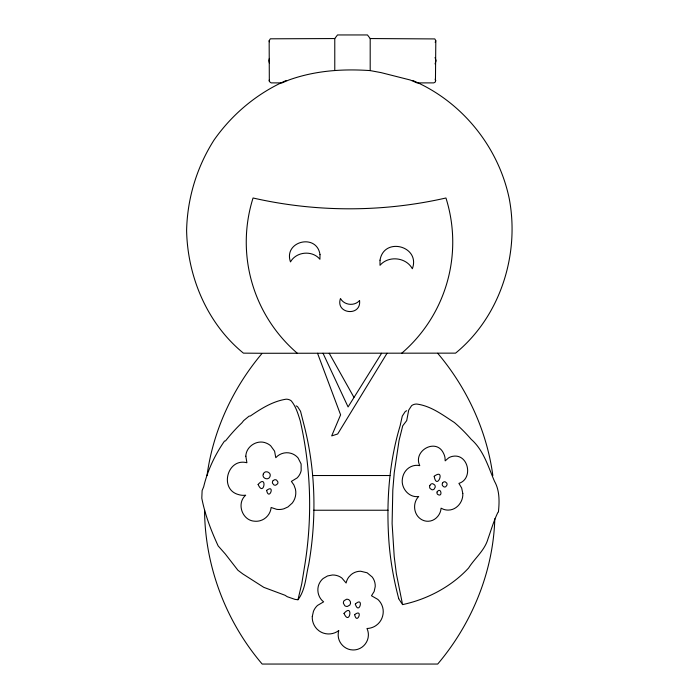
<?xml version="1.0" encoding="UTF-8"?>
<svg xmlns="http://www.w3.org/2000/svg" width="699" height="699" viewBox="0 0 699 699"><rect width="100%" height="100%" fill="white"/><g stroke="black" fill="none" stroke-linecap="round" stroke-linejoin="round"><path stroke-width="1.05" d="M370.19 70.599C342.702 68.703 315.24 70.573 289.063 79.931L282.003 82.901L271.151 82.884L269.325 81.538L269.159 40.76L270.321 38.812L334.777 38.55L337.512 34.95L367.456 34.95L370.19 38.55L370.19 70.599L381.042 72.609L410.269 80.009L416.997 82.901L433.817 82.884L435.442 81.914L435.809 40.76L434.83 38.926L370.19 38.55M269.159 80.691L269.421 79.651M435.809 40.76L435.162 42.324M494.813 518.737C493.223 571.887 471.93 623.604 437.696 664.05L262.177 664.05C225.838 621.472 204.947 566.251 204.554 510.235M297.966 599.751L301.767 583.726L304.467 567.125C312.54 518.675 311.204 468.513 300.177 420.623C298.071 413.991 295.843 406.302 291.221 400.815A11.359 9.174 -47.1 0 0 286.162 399.181C272.89 401.217 261.251 408.557 250.347 416.01L249.08 416.141L243.628 420.623L241.898 422.843A137.17 83.26 -68.5 0 0 225.515 440.92L224.519 441.043C215.012 454.734 207.507 470.532 203.68 486.801L202.125 490.549L201.801 498.177C204.956 514.639 211.098 530.593 218.149 545.902L225.314 554.01L237.913 570.253L242.763 573.905L263.803 587.352L285.035 595.268L287.219 596.701L295.048 599.393L297.966 599.751C305.559 589.799 305.821 576.36 308.696 564.574L308.713 564.512C316.726 518.649 315.738 470.96 304.231 425.787L300.535 411.257L297.634 406.783A11.359 9.174 -47.1 0 0 296.131 405.883M207.026 475.521C213.099 430.514 232.933 387.901 262.177 353.275L455.573 353.144C500.126 316.647 519.864 254.829 509.256 198.717C498.448 146.633 461.768 101.372 412.777 80.507M269.395 58.393L268.888 60.726L269.395 63.059M387.028 353.275L337.687 433.974L331.684 435.905L340.605 414.83L317.538 353.275M381.602 353.275L348.076 406.94L323.025 353.275M435.066 63.95L436.08 60.726L435.066 57.501M286.223 80.507C257.136 93.299 232.313 114.024 214.06 140.001C196.795 167.096 187.306 198.376 186.607 230.495C187.533 276.813 207.192 323.576 243.427 353.144L261.609 353.275M406.696 410.732A11.359 9.174 47.1 0 0 405.184 411.632L402.283 416.106L400.125 425.787C389.142 462.126 386.364 500.65 388.723 538.431C389.981 558.737 393.563 579.13 398.718 598.615M312.584 475.521L389.998 475.521M313.702 510.235L388.041 510.235M402.572 604.6C427.22 599.384 451.353 586.662 468.566 568.051C474.839 558.073 484.826 550.41 488.085 538.571C491.24 529.755 493.809 520.711 497.95 512.306L498.404 512.166C499.47 501.795 499.776 490.558 494.499 481.296C488.225 466.74 483.507 450.042 471.222 439.348A137.249 83.303 68.5 0 0 454.376 422.511C442.677 414.97 430.968 405.883 416.665 404.039A11.359 9.174 47.1 0 0 411.597 405.673L408.697 410.147L406.704 420.623L402.738 425.787L399.077 440.379L394.253 472.585L392.812 490.025L392.104 523.507L394.219 556.666L396.35 573.678L402.572 604.6L398.622 598.641M435.162 79.127L435.809 80.691M437.696 353.275C466.941 387.901 486.775 430.514 492.847 475.521M329.229 353.275L353.939 397.347M269.421 41.8L269.159 40.76M334.777 38.55L334.777 70.241M297.328 353.275A146.537 146.537 0 0 1 253.055 197.992C316.289 212.409 382.711 212.409 445.945 197.992A146.537 146.537 0 0 1 401.672 353.275M359.557 300.518C361.523 316.883 335.101 314.069 340.474 298.482C344.144 305.306 354.533 306.415 359.557 300.518M380.02 260.211L380.011 265.314C388.522 255.327 406.128 257.197 412.34 268.757C420.807 246.118 383.856 236.349 380.02 260.211M462.799 493.494C463.35 501.602 456.936 509.903 448.548 510.078A22.91 17.685 -84.7 0 1 443.454 509.283L441.078 508.173C440.676 514.848 435.136 521.087 428.269 521.262A15.955 14.05 -82.9 0 1 420.649 518.981C413.397 514.062 412.532 502.598 418.718 496.482C408.967 498.107 400.728 487.981 402.414 478.684A17.274 16.269 58.4 0 1 405.577 470.986C408.784 466.696 414.507 464.389 419.767 465.648C412.576 450.872 436.106 437.522 443.481 453.223A11.507 8.755 74.2 0 1 444.983 457.688L445.184 460.859L448.644 457.854A21.092 16.051 74.2 0 1 452.838 456.298C468.47 453.441 473.625 478.798 458.911 483.376L461.69 488.068L462.799 493.494M245.83 456.194L246.904 462.747C227.271 457.539 218.927 489.562 238.612 494.604A27.558 21.267 -84.7 0 0 243.925 495.329L245.707 495.189C236.192 503.324 242.23 520.72 254.742 521.209A25.269 19.493 84.7 0 0 260.168 520.703C266.083 519.095 270.635 513.608 271.116 507.491L276.682 509.335A21.512 18.943 82.9 0 0 283.951 508.776L287.962 506.95L292.304 503.027A16.121 15.395 -78.5 0 0 295.432 489.134L293.921 485.001L291.387 481.401L297.11 477.933A13.901 13.098 -58.4 0 0 301.164 470.654L301.112 463.961L298.097 457.985A16.514 15.561 -58.4 0 0 291.168 453.38C285.769 451.659 279.504 453.424 275.79 457.705L274.593 451.17L270.688 445.805A21.022 17.737 -57.2 0 0 266.433 443.175C257.415 439.147 246.057 446.312 245.83 456.194M312.278 616.553C311.946 621.944 314.454 627.387 318.779 630.638A13.648 11.263 26.3 0 0 323.523 633.137C328.644 634.867 334.55 633.853 338.814 630.533A20.437 17.536 9.5 0 0 338.22 635.941C338.631 643.351 345.14 649.712 352.558 649.939A12.032 9.533 -7.4 0 0 357.949 649.222C363.803 647.37 368.128 641.708 368.364 635.583A20.454 17.554 -9.5 0 0 367.639 630.183L366.975 628.488A14.391 12.346 -9.5 0 0 371.318 627.781L372.707 627.3A13.875 11.446 -26.3 0 0 376.543 625.142C382.554 620.764 384.913 612.21 381.986 605.378A21.713 19.03 -33.5 0 0 377.801 599.393L371.484 595.758L374.157 591.485L375.232 586.557A16.156 15.378 -17.9 0 0 372.279 577.077L367.132 572.787L360.623 571.232A14.067 13.395 -17.9 0 0 351.256 574.526L348.906 576.937A16.164 15.387 17.9 0 0 346.127 583.027L341.82 577.977A14.347 13.657 17.9 0 0 332.427 574.989L327.525 575.959L323.209 578.475A17.859 16.357 43.7 0 0 319.959 582.276C316.07 588.523 317.73 597.418 323.628 601.839L317.495 605.448A21.372 18.733 33.5 0 0 313.449 611.319L312.278 616.553M320.002 254.628L319.924 259.277C312.339 250.059 296.315 251.491 290.487 261.907C283.139 241.199 316.883 232.881 320.002 254.628M258.114 484.442C263.89 497.81 267.752 473.529 258.114 484.442M344.013 613.381C349.788 626.75 353.65 602.468 344.013 613.381M355.302 604.076C359.05 616.02 364.52 595.6 355.302 604.076M437.102 491.93L436.98 492.533A2.254 1.983 82.9 0 0 437.487 494.272C443.14 498.23 441.06 486.137 437.102 491.93M266.607 490.401C269.045 501.506 275.624 483.463 266.607 490.401M354.629 614.648C357.075 625.762 363.646 607.711 354.629 614.648M434.201 476.272C436.788 491.519 446.067 467.404 434.201 476.272M263.305 473.922C261.382 478.133 268.364 480.999 269.963 476.657C271.885 472.454 264.904 469.579 263.305 473.922M350.557 603.298L349.849 605.028L347.464 606.409A3.312 3.014 12.6 0 1 344.799 605.701L343.419 603.316A4.299 3.923 12.6 0 1 344.126 600.659L346.503 599.27A3.312 3.014 12.6 0 1 349.168 599.978L350.313 601.455L350.557 603.298M429.841 485.508L429.632 486.268A2.883 2.534 82.9 0 0 430.13 488.531L431.965 489.746A3.373 2.971 82.9 0 0 434.062 489.204L435.189 487.229A2.883 2.534 82.9 0 0 434.691 484.966L432.856 483.743A3.373 2.971 82.9 0 0 430.759 484.285L429.841 485.508M442.537 483.079L442.292 483.708A2.211 1.704 84.7 0 0 442.537 485.691L444.005 486.915A3.722 2.875 84.7 0 0 445.84 486.653L446.967 485.062A2.211 1.704 84.7 0 0 446.731 483.079L445.254 481.864A3.722 2.875 84.7 0 0 443.419 482.127L442.537 483.079M273.222 480.519L272.785 481.087A2.446 2.158 -82.9 0 0 272.505 483.175L273.79 484.844A3.512 3.093 -82.9 0 0 275.869 485.115L277.547 483.839A2.446 2.158 -82.9 0 0 277.818 481.751L276.533 480.082A3.512 3.093 -82.9 0 0 274.454 479.802L273.222 480.519"/></g></svg>
